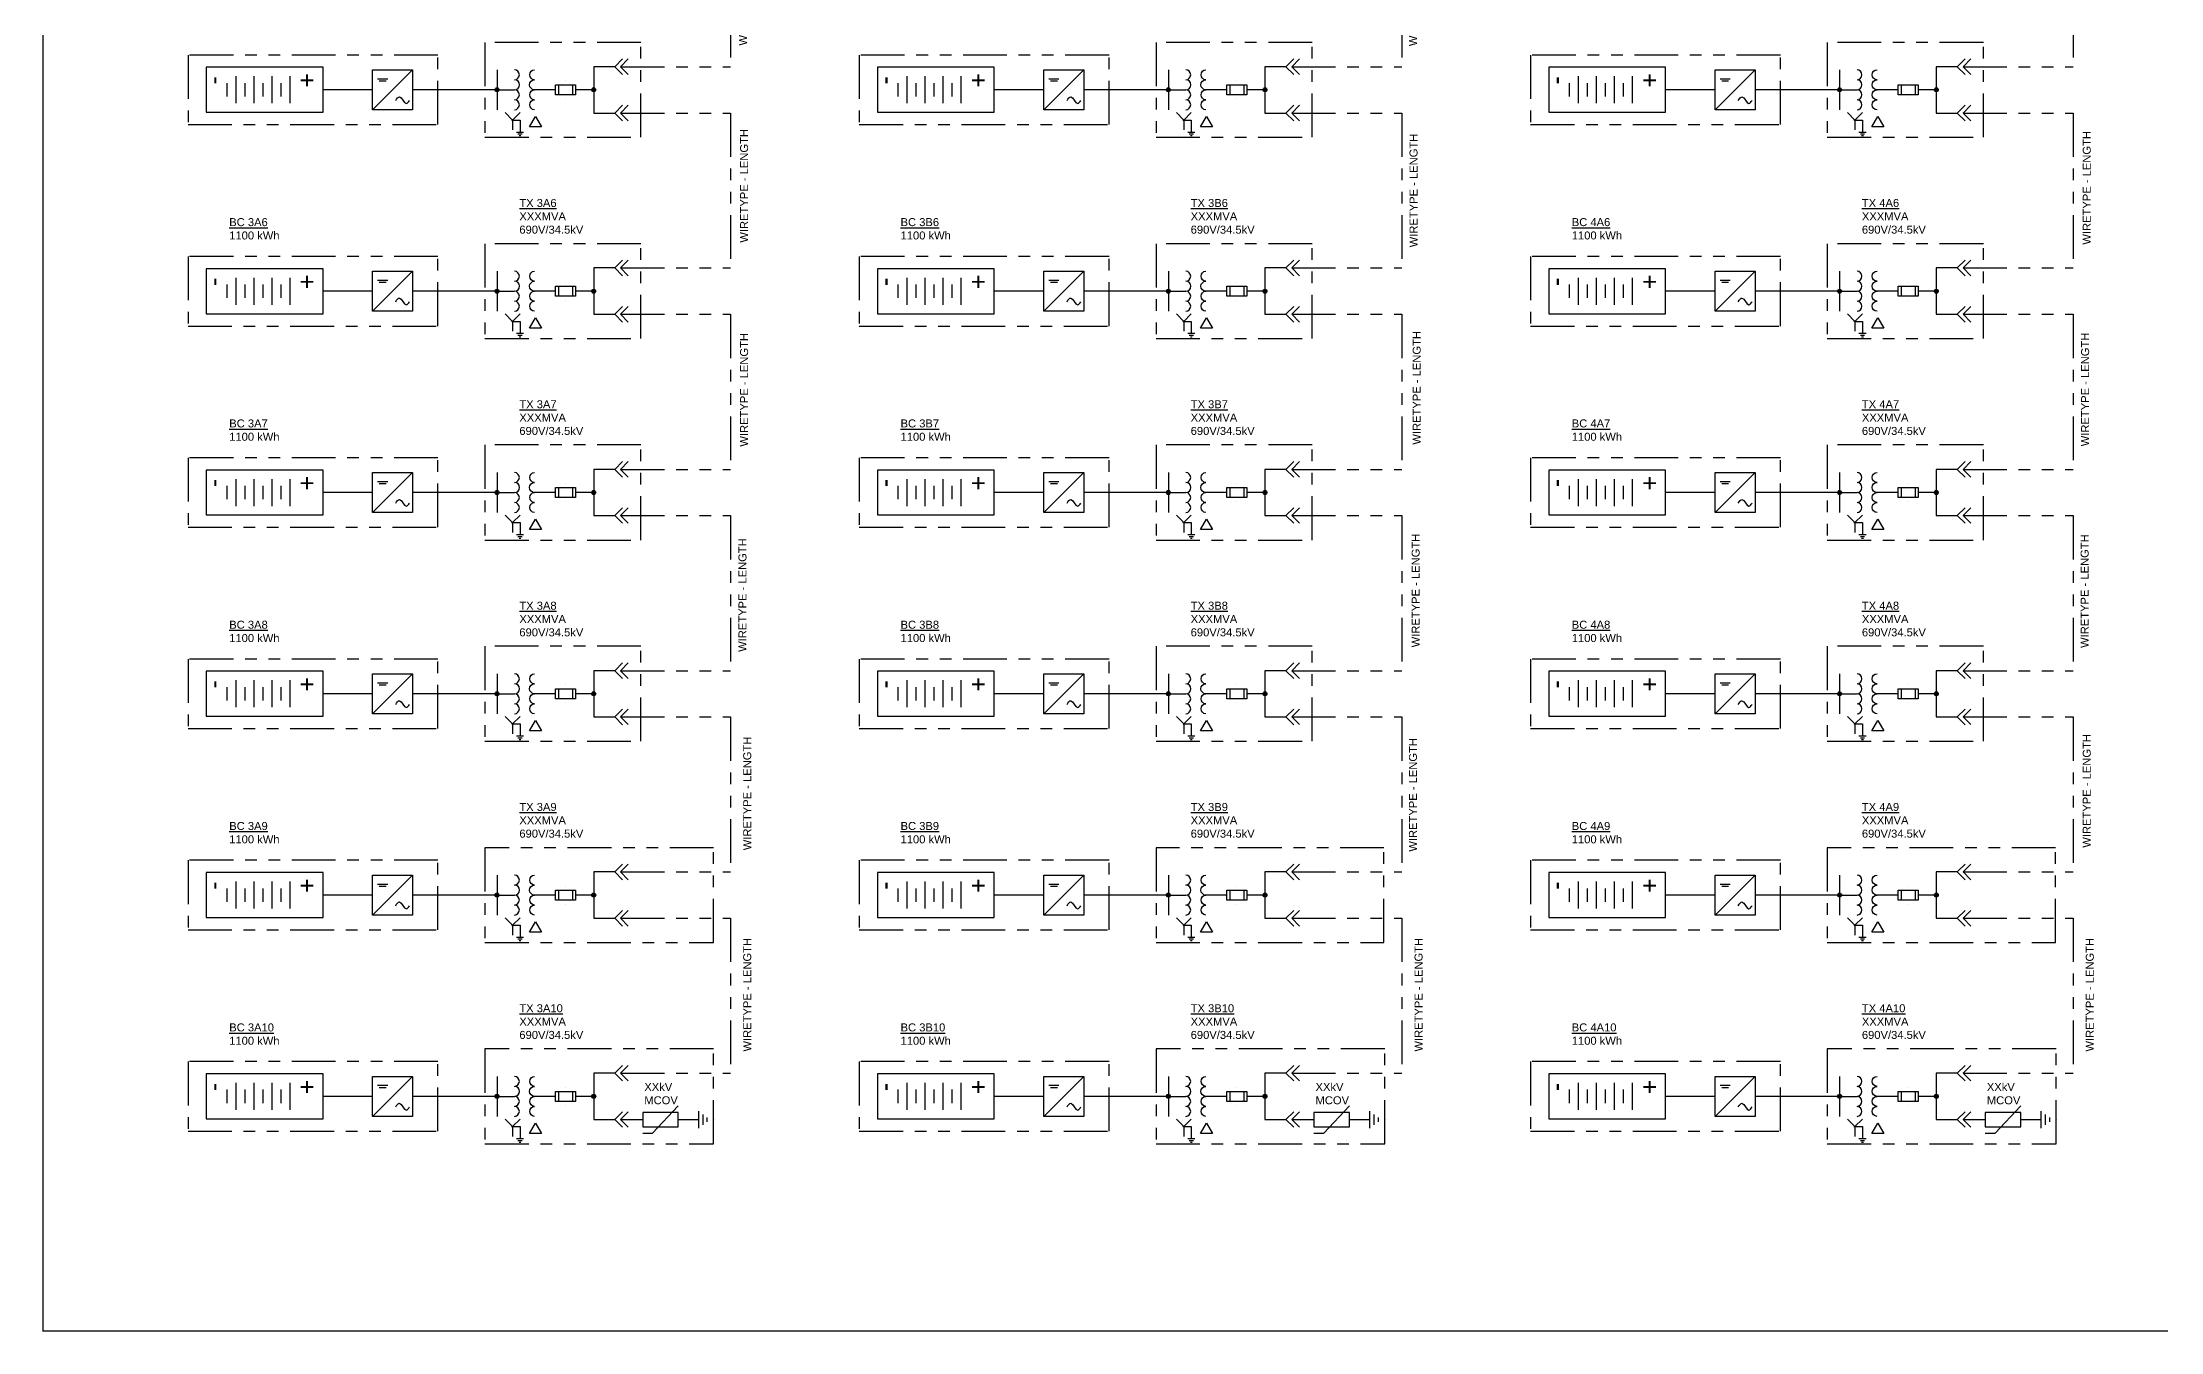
# Paper-space layout 'BESS SLD pg 2' of a CAD drawing. Extents: x -11.2 to 21.8, y -6 to 14.5.
# Drawn here: x -11.21 to 6.93, y -6 to 5.04 of the extents above; entities that cross this region are included whole.
import ezdxf
from ezdxf.enums import TextEntityAlignment as Align

# ---------------------------------------------------------------- set-up
doc = ezdxf.new("R2010")
doc.units = 0
doc.header["$MEASUREMENT"] = 0
doc.linetypes.add('PHANTOM4', pattern=[0.6875, 0.3125, 0.0625, -0.0625, 0.0625, -0.0625, 0.0625, -0.0625])
for name, color, linetype in [('E-HVMV-EQUP', 91, 'Continuous'), ('E-LV-EQUP', 211, 'Continuous'), ('E-OL-CDCTR', 31, 'Continuous'), ('E-OL-EQUP', 91, 'Continuous'), ('E-SYMB', 1, 'Continuous'), ('G-ANNO-TEXT', 1, 'Continuous'), ('G-ANNO-TTBL', 1, 'Continuous')]:
    doc.layers.add(name, color=color, linetype=linetype)
doc.styles.add('NEI-A', font='arial.ttf')
doc.styles.get("Standard").update_dxf_attribs({"font": 'arial.ttf'})

# ---------------------------------------------------------------- blocks, each defined once
blk = doc.blocks.new('*U33')
at = {"layer": 'E-LV-EQUP', "color": 0}
for points in [[(-0.075, 0), (0.075, 0)], [(-0.075, -0.1), (0.075, -0.1)], [(-0.0375, -0.05), (0.0375, -0.05)], [(-0.075, -0.2), (0.075, -0.2)], [(-0.0375, -0.15), (0.0375, -0.15)], [(-0.075, -0.3), (0.075, -0.3)], [(-0.0375, -0.25), (0.0375, -0.25)], [(-0.0375, -0.35), (0.0375, -0.35)]]:
    blk.add_lwpolyline(points, dxfattribs=at)
blk = doc.blocks.new('*U82')
blk.add_lwpolyline([(-0.281, 0.413), (0.281, 0.413), (0.281, -1.049), (-0.281, -1.049)], close=True)
at = {"xscale": 2.25, "yscale": 2.25, "zscale": 2.25}
blk.add_blockref('*U33', (0, 0), dxfattribs=at)
at = {"style": 'NEI-A'}
for s, p in [('+', (0.118, 0.216)), ('-', (0.118, -0.909))]:
    blk.add_text(s, height=0.225, dxfattribs=at).set_placement(p, align=Align.MIDDLE_CENTER)
at = {"layer": 'G-ANNO-TEXT', "lineweight": 30, "flags": 104}
blk.add_attdef('1-LINE_BESS_INFORMATION', text='', height=0.225, dxfattribs=at).set_placement((0.394, -0.337), align=Align.MIDDLE_LEFT)
blk = doc.blocks.new('CONNECTION')
h = blk.add_hatch(color=0)
edge = h.paths.add_edge_path()
edge.add_arc((0, 0), 0.025, 0, 360)
at = {"color": 0}
blk.add_circle((0, 0), 0.025, dxfattribs=at)
blk = doc.blocks.new('1-LINE - FUSE')
at = {"layer": 'Defpoints', "color": 2}
for p, q in [((-0.113, 0.125), (-0.113, 0.125)), ((0.113, 0.125), (0.113, 0.125))]:
    blk.add_line(p, q, dxfattribs=at)
at = {"layer": 'E-HVMV-EQUP', "color": 0}
for p, q in [((-0.062, 0.212), (0.063, 0.212)), ((-0.062, 0.038), (0.063, 0.038))]:
    blk.add_line(p, q, dxfattribs=at)
blk.add_lwpolyline([(0.063, 0), (-0.062, 0), (-0.062, 0.25), (0.063, 0.25)], close=True, dxfattribs=at)
blk = doc.blocks.new('*U57')
at = {"layer": 'E-HVMV-EQUP', "color": 0}
for points in [[(0.25, 0, -0.96927), (0.125, 0, -0.96927), (0, 0, -0.987011), (-0.125, 0, -0.96927), (-0.25, 0)], [(0.25, -0.25, 0.96927), (0.125, -0.25, 0.96927), (0, -0.25, 0.987011), (-0.125, -0.25, 0.96927), (-0.25, -0.25)]]:
    blk.add_lwpolyline(points, format="xyb", dxfattribs=at)
blk = doc.blocks.new('*U51')
at = {"layer": 'G-ANNO-TEXT'}
blk.add_lwpolyline([(0.075, 0.13), (0.15, 0), (0, 0)], close=True, dxfattribs=at)
blk = doc.blocks.new('SCHEMATIC - CONNECTION DOT')
h = blk.add_hatch(color=0)
edge = h.paths.add_edge_path()
edge.add_arc((0, 0), 0.025, 0, 360)
at = {"color": 0}
blk.add_circle((0, 0), 0.025, dxfattribs=at)
blk = doc.blocks.new('*U47')
at = {"color": 0}
for points in [[(0, 0), (0, -0.204)], [(-0.06, -0.204), (0.06, -0.204)], [(-0.036, -0.234), (0.036, -0.234)], [(-0.015, -0.263), (0.015, -0.263)]]:
    blk.add_lwpolyline(points, dxfattribs=at)
blk = doc.blocks.new('*U56')
at = {"layer": 'G-ANNO-TEXT'}
for q in [(0.093, 0.093), (0.094, 0)]:
    blk.add_line((0, 0), q, dxfattribs=at)
blk.add_lwpolyline([(-0.093, 0.093), (0, 0), (0, -0.124)], dxfattribs=at)
blk.add_circle((0, 0), 0.00678, dxfattribs=at)
at = {"layer": 'G-ANNO-TEXT', "xscale": 0.7346515356066922, "yscale": 0.7346515356066922, "zscale": 0.7346515356066922}
blk.add_blockref('*U47', (0.094, 0), dxfattribs=at)
blk = doc.blocks.new('*U81')
at = {"color": 0}
for p, q in [((-0.25, -0.5), (0.25, 0)), ((-0.188, -0.111), (-0.062, -0.111)), ((-0.168, -0.139), (-0.082, -0.139))]:
    blk.add_line(p, q, dxfattribs=at)
blk.add_lwpolyline([(0.25, -0.5), (-0.25, -0.5), (-0.25, 0), (0.25, 0)], close=True, dxfattribs=at)
blk.add_spline([(0.039, -0.382), (0.085, -0.336), (0.172, -0.422), (0.211, -0.382)], degree=3, dxfattribs=at)
blk = doc.blocks.new('*U30')
at = {"color": 0}
for points in [[(0, 0), (0, -0.144)], [(-0.06, -0.144), (0.06, -0.144)], [(-0.036, -0.174), (0.036, -0.174)], [(-0.015, -0.203), (0.015, -0.203)]]:
    blk.add_lwpolyline(points, dxfattribs=at)
blk = doc.blocks.new('*U53')
at = {"color": 0}
for p in [(0, 0), (0.25, 0)]:
    blk.add_point(p, dxfattribs=at)
at = {"layer": 'Defpoints', "color": 2}
for p, q in [((0.226, 0.146), (0.226, 0.146)), ((0.226, -0.146), (0.226, -0.146)), ((0.503, 0), (0.503, 0))]:
    blk.add_line(p, q, dxfattribs=at)
at = {"layer": 'E-HVMV-EQUP', "color": 0}
blk.add_lwpolyline([(0, -0.096), (0.069, -0.096), (0.25, 0.096)], dxfattribs=at)
blk.add_lwpolyline([(0, 0.05), (0, -0.05), (0.25, -0.05), (0.25, 0.05)], close=True, dxfattribs=at)
at = {"rotation": 90.00000000000077}
blk.add_blockref('*U30', (0.25, 0), dxfattribs=at)

psp = doc.layouts.new('BESS SLD pg 2')

# ---------------------------------------------------------------- linework, layer by layer
at = {"layer": 'E-OL-CDCTR'}
for p, q in [((-7.312, 4.802), (-7.312, 4.459)), ((-1.564, 4.802), (-1.564, 4.459)), ((4.183, 4.802), (4.183, 4.459)), ((-7.312, 4.631), (-8.034, 4.631)), ((-7.312, 4.631), (-7.162, 4.631)), ((-6.484, 4.631), (-6.639, 4.631)), ((-1.564, 4.631), (-2.287, 4.631)), ((-1.564, 4.631), (-1.415, 4.631)), ((-0.737, 4.631), (-0.892, 4.631)), ((4.183, 4.631), (3.46, 4.631)), ((4.183, 4.631), (4.333, 4.631)), ((5.011, 4.631), (4.856, 4.631)), ((-7.312, 2.906), (-8.034, 2.906)), ((-7.312, 3.078), (-7.312, 2.735)), ((-7.312, 2.906), (-7.162, 2.906)), ((-6.484, 2.906), (-6.639, 2.906)), ((-1.564, 2.906), (-2.287, 2.906)), ((-1.564, 3.078), (-1.564, 2.735)), ((-1.564, 2.906), (-1.415, 2.906)), ((-0.737, 2.906), (-0.892, 2.906)), ((4.183, 2.906), (3.46, 2.906)), ((4.183, 3.078), (4.183, 2.735)), ((4.183, 2.906), (4.333, 2.906)), ((5.011, 2.906), (4.856, 2.906)), ((-7.312, 1.353), (-7.312, 1.011)), ((-1.564, 1.353), (-1.564, 1.011)), ((4.183, 1.353), (4.183, 1.011)), ((-7.312, 1.182), (-8.034, 1.182)), ((-7.312, 1.182), (-7.162, 1.182)), ((-6.484, 1.182), (-6.639, 1.182)), ((-1.564, 1.182), (-2.287, 1.182)), ((-1.564, 1.182), (-1.415, 1.182)), ((-0.737, 1.182), (-0.892, 1.182)), ((4.183, 1.182), (3.46, 1.182)), ((4.183, 1.182), (4.333, 1.182)), ((5.011, 1.182), (4.856, 1.182)), ((-7.312, -0.542), (-8.034, -0.542)), ((-7.312, -0.371), (-7.312, -0.713)), ((-7.312, -0.542), (-7.162, -0.542)), ((-6.484, -0.542), (-6.639, -0.542)), ((-1.564, -0.542), (-2.287, -0.542)), ((-1.564, -0.371), (-1.564, -0.713)), ((-1.564, -0.542), (-1.415, -0.542)), ((-0.737, -0.542), (-0.892, -0.542)), ((4.183, -0.542), (3.46, -0.542)), ((4.183, -0.371), (4.183, -0.713)), ((4.183, -0.542), (4.333, -0.542)), ((5.011, -0.542), (4.856, -0.542)), ((-7.312, -2.095), (-7.312, -2.437)), ((-1.564, -2.095), (-1.564, -2.437)), ((4.183, -2.095), (4.183, -2.437)), ((-7.312, -2.266), (-8.034, -2.266)), ((-7.312, -2.266), (-7.162, -2.266)), ((-6.484, -2.266), (-6.639, -2.266)), ((-1.564, -2.266), (-2.287, -2.266)), ((-1.564, -2.266), (-1.415, -2.266)), ((-0.737, -2.266), (-0.892, -2.266)), ((4.183, -2.266), (3.46, -2.266)), ((4.183, -2.266), (4.333, -2.266)), ((5.011, -2.266), (4.856, -2.266)), ((-7.312, -3.819), (-7.312, -4.162)), ((-1.564, -3.819), (-1.564, -4.162)), ((4.183, -3.819), (4.183, -4.162)), ((-7.312, -3.99), (-8.034, -3.99)), ((-7.312, -3.99), (-7.162, -3.99)), ((-6.484, -3.99), (-6.639, -3.99)), ((-1.564, -3.99), (-2.287, -3.99)), ((-1.564, -3.99), (-1.415, -3.99)), ((-0.737, -3.99), (-0.892, -3.99)), ((4.183, -3.99), (3.46, -3.99)), ((4.183, -3.99), (4.333, -3.99)), ((5.011, -3.99), (4.856, -3.99))]:
    psp.add_line(p, q, dxfattribs=at)
for points in [[(-6.304, 4.829), (-6.484, 4.829), (-6.484, 4.432), (-6.304, 4.432)], [(-6.238, 4.895), (-6.304, 4.829), (-6.238, 4.763)], [(-6.188, 4.895), (-6.254, 4.829), (-6.188, 4.763)], [(-0.557, 4.829), (-0.737, 4.829), (-0.737, 4.432), (-0.557, 4.432)], [(-0.491, 4.895), (-0.557, 4.829), (-0.491, 4.763)], [(-0.441, 4.895), (-0.507, 4.829), (-0.441, 4.763)], [(5.19, 4.829), (5.011, 4.829), (5.011, 4.432), (5.19, 4.432)], [(5.257, 4.895), (5.19, 4.829), (5.257, 4.763)], [(5.307, 4.895), (5.241, 4.829), (5.307, 4.763)], [(-6.811, 4.631), (-6.991, 4.631)], [(-1.063, 4.631), (-1.243, 4.631)], [(4.684, 4.631), (4.504, 4.631)], [(-6.238, 4.499), (-6.304, 4.432), (-6.238, 4.366)], [(-6.188, 4.499), (-6.254, 4.432), (-6.188, 4.366)], [(-0.491, 4.499), (-0.557, 4.432), (-0.491, 4.366)], [(-0.441, 4.499), (-0.507, 4.432), (-0.441, 4.366)], [(5.257, 4.499), (5.19, 4.432), (5.257, 4.366)], [(5.307, 4.499), (5.241, 4.432), (5.307, 4.366)], [(-6.304, 3.105), (-6.484, 3.105), (-6.484, 2.708), (-6.304, 2.708)], [(-6.238, 3.171), (-6.304, 3.105), (-6.238, 3.038)], [(-6.188, 3.171), (-6.254, 3.105), (-6.188, 3.039)], [(-0.557, 3.105), (-0.737, 3.105), (-0.737, 2.708), (-0.557, 2.708)], [(-0.491, 3.171), (-0.557, 3.105), (-0.491, 3.038)], [(-0.441, 3.171), (-0.507, 3.105), (-0.441, 3.039)], [(5.19, 3.105), (5.011, 3.105), (5.011, 2.708), (5.19, 2.708)], [(5.257, 3.171), (5.19, 3.105), (5.257, 3.038)], [(5.307, 3.171), (5.241, 3.105), (5.307, 3.039)], [(-6.811, 2.906), (-6.991, 2.906)], [(-1.063, 2.906), (-1.243, 2.906)], [(4.684, 2.906), (4.504, 2.906)], [(-6.238, 2.774), (-6.304, 2.708), (-6.238, 2.642)], [(-6.188, 2.774), (-6.254, 2.708), (-6.188, 2.642)], [(-0.491, 2.774), (-0.557, 2.708), (-0.491, 2.642)], [(-0.441, 2.774), (-0.507, 2.708), (-0.441, 2.642)], [(5.257, 2.774), (5.19, 2.708), (5.257, 2.642)], [(5.307, 2.774), (5.241, 2.708), (5.307, 2.642)], [(-6.304, 1.38), (-6.484, 1.38), (-6.484, 0.984), (-6.304, 0.984)], [(-6.238, 1.447), (-6.304, 1.38), (-6.238, 1.314)], [(-6.188, 1.447), (-6.254, 1.38), (-6.188, 1.314)], [(-0.557, 1.38), (-0.737, 1.38), (-0.737, 0.984), (-0.557, 0.984)], [(-0.491, 1.447), (-0.557, 1.38), (-0.491, 1.314)], [(-0.441, 1.447), (-0.507, 1.38), (-0.441, 1.314)], [(5.19, 1.38), (5.011, 1.38), (5.011, 0.984), (5.19, 0.984)], [(5.257, 1.447), (5.19, 1.38), (5.257, 1.314)], [(5.307, 1.447), (5.241, 1.38), (5.307, 1.314)], [(-6.811, 1.182), (-6.991, 1.182)], [(-1.063, 1.182), (-1.243, 1.182)], [(4.684, 1.182), (4.504, 1.182)], [(-6.238, 1.05), (-6.304, 0.984), (-6.238, 0.918)], [(-6.188, 1.05), (-6.254, 0.984), (-6.188, 0.918)], [(-0.491, 1.05), (-0.557, 0.984), (-0.491, 0.918)], [(-0.441, 1.05), (-0.507, 0.984), (-0.441, 0.918)], [(5.257, 1.05), (5.19, 0.984), (5.257, 0.918)], [(5.307, 1.05), (5.241, 0.984), (5.307, 0.918)], [(-6.304, -0.344), (-6.484, -0.344), (-6.484, -0.74), (-6.304, -0.74)], [(-6.238, -0.277), (-6.304, -0.344), (-6.238, -0.41)], [(-6.188, -0.277), (-6.254, -0.344), (-6.188, -0.41)], [(-0.557, -0.344), (-0.737, -0.344), (-0.737, -0.74), (-0.557, -0.74)], [(-0.491, -0.277), (-0.557, -0.344), (-0.491, -0.41)], [(-0.441, -0.277), (-0.507, -0.344), (-0.441, -0.41)], [(5.19, -0.344), (5.011, -0.344), (5.011, -0.74), (5.19, -0.74)], [(5.257, -0.277), (5.19, -0.344), (5.257, -0.41)], [(5.307, -0.277), (5.241, -0.344), (5.307, -0.41)], [(-6.811, -0.542), (-6.991, -0.542)], [(-1.063, -0.542), (-1.243, -0.542)], [(4.684, -0.542), (4.504, -0.542)], [(-6.238, -0.674), (-6.304, -0.74), (-6.238, -0.807)], [(-6.188, -0.674), (-6.254, -0.74), (-6.188, -0.806)], [(-0.491, -0.674), (-0.557, -0.74), (-0.491, -0.807)], [(-0.441, -0.674), (-0.507, -0.74), (-0.441, -0.806)], [(5.257, -0.674), (5.19, -0.74), (5.257, -0.807)], [(5.307, -0.674), (5.241, -0.74), (5.307, -0.806)], [(-6.304, -2.068), (-6.484, -2.068), (-6.484, -2.464), (-6.304, -2.464)], [(-6.238, -2.002), (-6.304, -2.068), (-6.238, -2.134)], [(-6.188, -2.002), (-6.254, -2.068), (-6.188, -2.134)], [(-0.557, -2.068), (-0.737, -2.068), (-0.737, -2.464), (-0.557, -2.464)], [(-0.491, -2.002), (-0.557, -2.068), (-0.491, -2.134)], [(-0.441, -2.002), (-0.507, -2.068), (-0.441, -2.134)], [(5.19, -2.068), (5.011, -2.068), (5.011, -2.464), (5.19, -2.464)], [(5.257, -2.002), (5.19, -2.068), (5.257, -2.134)], [(5.307, -2.002), (5.241, -2.068), (5.307, -2.134)], [(-6.811, -2.266), (-6.991, -2.266)], [(-1.063, -2.266), (-1.243, -2.266)], [(4.684, -2.266), (4.504, -2.266)], [(-6.238, -2.398), (-6.304, -2.464), (-6.238, -2.531)], [(-6.188, -2.398), (-6.254, -2.464), (-6.188, -2.531)], [(-0.491, -2.398), (-0.557, -2.464), (-0.491, -2.531)], [(-0.441, -2.398), (-0.507, -2.464), (-0.441, -2.531)], [(5.257, -2.398), (5.19, -2.464), (5.257, -2.531)], [(5.307, -2.398), (5.241, -2.464), (5.307, -2.531)], [(-6.304, -3.792), (-6.484, -3.792), (-6.484, -4.189), (-6.304, -4.189)], [(-6.238, -3.726), (-6.304, -3.792), (-6.238, -3.858)], [(-6.188, -3.726), (-6.254, -3.792), (-6.188, -3.858)], [(-0.557, -3.792), (-0.737, -3.792), (-0.737, -4.189), (-0.557, -4.189)], [(-0.491, -3.726), (-0.557, -3.792), (-0.491, -3.858)], [(-0.441, -3.726), (-0.507, -3.792), (-0.441, -3.858)], [(5.19, -3.792), (5.011, -3.792), (5.011, -4.189), (5.19, -4.189)], [(5.257, -3.726), (5.19, -3.792), (5.257, -3.858)], [(5.307, -3.726), (5.241, -3.792), (5.307, -3.858)], [(-6.811, -3.99), (-6.991, -3.99)], [(-6.238, -4.122), (-6.304, -4.189), (-6.238, -4.255)], [(-6.188, -4.122), (-6.254, -4.189), (-6.188, -4.255)], [(-1.063, -3.99), (-1.243, -3.99)], [(-0.491, -4.122), (-0.557, -4.189), (-0.491, -4.255)], [(-0.441, -4.122), (-0.507, -4.189), (-0.441, -4.255)], [(4.684, -3.99), (4.504, -3.99)], [(5.257, -4.122), (5.19, -4.189), (5.257, -4.255)], [(5.307, -4.122), (5.241, -4.189), (5.307, -4.255)]]:
    psp.add_lwpolyline(points, dxfattribs=at)
at = {"layer": 'E-OL-EQUP', "linetype": 'PHANTOM4'}
for p, q in [((-5.313, 6.157), (-5.313, 4.829)), ((0.434, 6.157), (0.434, 4.829)), ((6.182, 6.157), (6.182, 4.829)), ((-6.254, 4.829), (-5.313, 4.829)), ((-0.507, 4.829), (0.434, 4.829)), ((5.241, 4.829), (6.182, 4.829)), ((-6.254, 4.432), (-5.313, 4.432)), ((-5.313, 4.432), (-5.313, 3.105)), ((-0.507, 4.432), (0.434, 4.432)), ((0.434, 4.432), (0.434, 3.105)), ((5.241, 4.432), (6.182, 4.432)), ((6.182, 4.432), (6.182, 3.105)), ((-6.254, 3.105), (-5.313, 3.105)), ((-0.507, 3.105), (0.434, 3.105)), ((5.241, 3.105), (6.182, 3.105)), ((-6.254, 2.708), (-5.313, 2.708)), ((-5.313, 2.708), (-5.313, 1.38)), ((-0.507, 2.708), (0.434, 2.708)), ((0.434, 2.708), (0.434, 1.38)), ((5.241, 2.708), (6.182, 2.708)), ((6.182, 2.708), (6.182, 1.38)), ((-6.254, 1.38), (-5.313, 1.38)), ((-0.507, 1.38), (0.434, 1.38)), ((5.241, 1.38), (6.182, 1.38)), ((-6.254, 0.984), (-5.313, 0.984)), ((-5.313, 0.984), (-5.313, -0.344)), ((-0.507, 0.984), (0.434, 0.984)), ((0.434, 0.984), (0.434, -0.344)), ((5.241, 0.984), (6.182, 0.984)), ((6.182, 0.984), (6.182, -0.344)), ((-6.254, -0.344), (-5.313, -0.344)), ((-0.507, -0.344), (0.434, -0.344)), ((5.241, -0.344), (6.182, -0.344)), ((-6.254, -0.74), (-5.313, -0.74)), ((-5.313, -0.74), (-5.313, -2.068)), ((-0.507, -0.74), (0.434, -0.74)), ((0.434, -0.74), (0.434, -2.068)), ((5.241, -0.74), (6.182, -0.74)), ((6.182, -0.74), (6.182, -2.068)), ((-6.254, -2.068), (-5.313, -2.068)), ((-0.507, -2.068), (0.434, -2.068)), ((5.241, -2.068), (6.182, -2.068)), ((-6.254, -2.464), (-5.313, -2.464)), ((-5.313, -2.464), (-5.313, -3.792)), ((-0.507, -2.464), (0.434, -2.464)), ((0.434, -2.464), (0.434, -3.792)), ((5.241, -2.464), (6.182, -2.464)), ((6.182, -2.464), (6.182, -3.792)), ((-6.254, -3.792), (-5.313, -3.792)), ((-0.507, -3.792), (0.434, -3.792)), ((5.241, -3.792), (6.182, -3.792)), ((-6.254, -4.189), (-6.065, -4.189)), ((-0.507, -4.189), (-0.318, -4.189)), ((5.241, -4.189), (5.43, -4.189))]:
    psp.add_line(p, q, dxfattribs=at)
at = {"layer": 'E-OL-EQUP'}
for p, q in [((-8.377, 4.631), (-8.801, 4.631)), ((-2.63, 4.631), (-3.054, 4.631)), ((3.118, 4.631), (2.694, 4.631)), ((-8.377, 2.906), (-8.801, 2.906)), ((-2.63, 2.906), (-3.054, 2.906)), ((3.118, 2.906), (2.694, 2.906)), ((-8.377, 1.182), (-8.801, 1.182)), ((-2.63, 1.182), (-3.054, 1.182)), ((3.118, 1.182), (2.694, 1.182)), ((-8.377, -0.542), (-8.801, -0.542)), ((-2.63, -0.542), (-3.054, -0.542)), ((3.118, -0.542), (2.694, -0.542)), ((-8.377, -2.266), (-8.801, -2.266)), ((-2.63, -2.266), (-3.054, -2.266)), ((3.118, -2.266), (2.694, -2.266)), ((-8.377, -3.99), (-8.801, -3.99)), ((-2.63, -3.99), (-3.054, -3.99)), ((3.118, -3.99), (2.694, -3.99))]:
    psp.add_line(p, q, dxfattribs=at)
at = {"layer": 'E-OL-EQUP', "linetype": 'PHANTOM4'}
for points in [[(-9.957, 4.929), (-9.957, 4.333), (-7.819, 4.333), (-7.819, 4.929)], [(-7.416, 5.037), (-7.416, 4.224), (-6.081, 4.224), (-6.081, 5.037)], [(-4.21, 4.929), (-4.21, 4.333), (-2.072, 4.333), (-2.072, 4.929)], [(-1.669, 5.037), (-1.669, 4.224), (-0.333, 4.224), (-0.333, 5.037)], [(1.537, 4.929), (1.537, 4.333), (3.676, 4.333), (3.676, 4.929)], [(4.078, 5.037), (4.078, 4.224), (5.414, 4.224), (5.414, 5.037)], [(-7.416, 3.313), (-7.416, 2.5), (-6.081, 2.5), (-6.081, 3.313)], [(-1.669, 3.313), (-1.669, 2.5), (-0.333, 2.5), (-0.333, 3.313)], [(4.078, 3.313), (4.078, 2.5), (5.414, 2.5), (5.414, 3.313)], [(-9.957, 3.204), (-9.957, 2.608), (-7.819, 2.608), (-7.819, 3.204)], [(-4.21, 3.204), (-4.21, 2.608), (-2.072, 2.608), (-2.072, 3.204)], [(1.537, 3.204), (1.537, 2.608), (3.676, 2.608), (3.676, 3.204)], [(-9.957, 1.48), (-9.957, 0.884), (-7.819, 0.884), (-7.819, 1.48)], [(-7.416, 1.589), (-7.416, 0.775), (-6.081, 0.775), (-6.081, 1.589)], [(-4.21, 1.48), (-4.21, 0.884), (-2.072, 0.884), (-2.072, 1.48)], [(-1.669, 1.589), (-1.669, 0.775), (-0.333, 0.775), (-0.333, 1.589)], [(1.537, 1.48), (1.537, 0.884), (3.676, 0.884), (3.676, 1.48)], [(4.078, 1.589), (4.078, 0.775), (5.414, 0.775), (5.414, 1.589)], [(-7.416, -0.135), (-7.416, -0.949), (-6.081, -0.949), (-6.081, -0.135)], [(-1.669, -0.135), (-1.669, -0.949), (-0.333, -0.949), (-0.333, -0.135)], [(4.078, -0.135), (4.078, -0.949), (5.414, -0.949), (5.414, -0.135)], [(-9.957, -0.244), (-9.957, -0.84), (-7.819, -0.84), (-7.819, -0.244)], [(-4.21, -0.244), (-4.21, -0.84), (-2.072, -0.84), (-2.072, -0.244)], [(1.537, -0.244), (1.537, -0.84), (3.676, -0.84), (3.676, -0.244)], [(-9.957, -1.968), (-9.957, -2.564), (-7.819, -2.564), (-7.819, -1.968)], [(-7.416, -1.86), (-7.416, -2.673), (-5.458, -2.673), (-5.458, -1.86)], [(-4.21, -1.968), (-4.21, -2.564), (-2.072, -2.564), (-2.072, -1.968)], [(-1.669, -1.86), (-1.669, -2.673), (0.282, -2.673), (0.282, -1.86)], [(1.537, -1.968), (1.537, -2.564), (3.676, -2.564), (3.676, -1.968)], [(4.078, -1.86), (4.078, -2.673), (6.032, -2.673), (6.032, -1.86)], [(-7.416, -3.584), (-7.416, -4.397), (-5.458, -4.397), (-5.458, -3.584)], [(-1.669, -3.584), (-1.669, -4.397), (0.289, -4.397), (0.289, -3.584)], [(4.078, -3.584), (4.078, -4.397), (6.037, -4.397), (6.037, -3.584)], [(-9.957, -3.692), (-9.957, -4.288), (-7.819, -4.288), (-7.819, -3.692)], [(-4.21, -3.692), (-4.21, -4.288), (-2.072, -4.288), (-2.072, -3.692)], [(1.537, -3.692), (1.537, -4.288), (3.676, -4.288), (3.676, -3.692)]]:
    psp.add_lwpolyline(points, close=True, dxfattribs=at)
at = {"layer": 'G-ANNO-TTBL', "color": 7, "const_width": 0.01}
psp.add_lwpolyline([(-11.2, 14.5), (21.8, 14.5), (21.8, -6), (-11.2, -6)], close=True, dxfattribs=at)

# ---------------------------------------------------------------- block references
at = {"layer": 'E-OL-CDCTR', "xscale": 0.6849878510087652, "yscale": 0.6849878510087652, "zscale": 0.6849878510087652}
for p in [(-7.312, 4.631), (-1.564, 4.631), (4.183, 4.631), (-7.312, 2.906), (-1.564, 2.906), (4.183, 2.906), (-7.312, 1.182), (-1.564, 1.182), (4.183, 1.182), (-7.312, -0.542), (-1.564, -0.542), (4.183, -0.542), (-7.312, -2.266), (-1.564, -2.266), (4.183, -2.266), (-7.312, -3.99), (-1.564, -3.99), (4.183, -3.99)]:
    psp.add_blockref('SCHEMATIC - CONNECTION DOT', p, dxfattribs=at)
at = {"layer": 'E-OL-CDCTR', "xscale": 0.6849878510087652, "yscale": 0.6849878510087652, "zscale": 0.6849878510087652, "rotation": 270}
for p in [(-6.484, 4.631), (-0.737, 4.631), (5.011, 4.631), (-6.484, 2.906), (-0.737, 2.906), (5.011, 2.906), (-6.484, 1.182), (-0.737, 1.182), (5.011, 1.182), (-6.484, -0.542), (-0.737, -0.542), (5.011, -0.542), (-6.484, -2.266), (-0.737, -2.266), (5.011, -2.266), (-6.484, -3.99), (-0.737, -3.99), (5.011, -3.99)]:
    psp.add_blockref('CONNECTION', p, dxfattribs=at)
at = {"layer": 'E-OL-EQUP', "yscale": 0.6849878510087652, "zscale": 0.6849878510087652, "rotation": 270}
for name, p, xscale in [('*U82', (-9.084, 4.631), -0.6849878510087652), ('*U57', (-6.991, 4.631), 0.6849878510087652), ('*U82', (-3.337, 4.631), -0.6849878510087652), ('*U57', (-1.243, 4.631), 0.6849878510087652), ('*U82', (2.411, 4.631), -0.6849878510087652), ('*U57', (4.504, 4.631), 0.6849878510087652), ('1-LINE - FUSE', (-6.811, 4.631), 0.6849878510087652), ('1-LINE - FUSE', (-1.063, 4.631), 0.6849878510087652), ('1-LINE - FUSE', (4.684, 4.631), 0.6849878510087652), ('*U82', (-9.084, 2.906), -0.6849878510087652), ('*U82', (-3.337, 2.906), -0.6849878510087652), ('*U82', (2.411, 2.906), -0.6849878510087652), ('*U57', (-6.991, 2.906), 0.6849878510087652), ('1-LINE - FUSE', (-6.811, 2.906), 0.6849878510087652), ('*U57', (-1.243, 2.906), 0.6849878510087652), ('1-LINE - FUSE', (-1.063, 2.906), 0.6849878510087652), ('*U57', (4.504, 2.906), 0.6849878510087652), ('1-LINE - FUSE', (4.684, 2.906), 0.6849878510087652), ('*U82', (-9.084, 1.182), -0.6849878510087652), ('*U57', (-6.991, 1.182), 0.6849878510087652), ('*U82', (-3.337, 1.182), -0.6849878510087652), ('*U57', (-1.243, 1.182), 0.6849878510087652), ('*U82', (2.411, 1.182), -0.6849878510087652), ('*U57', (4.504, 1.182), 0.6849878510087652), ('1-LINE - FUSE', (-6.811, 1.182), 0.6849878510087652), ('1-LINE - FUSE', (-1.063, 1.182), 0.6849878510087652), ('1-LINE - FUSE', (4.684, 1.182), 0.6849878510087652), ('*U82', (-9.084, -0.542), -0.6849878510087652), ('*U82', (-3.337, -0.542), -0.6849878510087652), ('*U82', (2.411, -0.542), -0.6849878510087652), ('*U57', (-6.991, -0.542), 0.6849878510087652), ('1-LINE - FUSE', (-6.811, -0.542), 0.6849878510087652), ('*U57', (-1.243, -0.542), 0.6849878510087652), ('1-LINE - FUSE', (-1.063, -0.542), 0.6849878510087652), ('*U57', (4.504, -0.542), 0.6849878510087652), ('1-LINE - FUSE', (4.684, -0.542), 0.6849878510087652), ('*U82', (-9.084, -2.266), -0.6849878510087652), ('*U57', (-6.991, -2.266), 0.6849878510087652), ('*U82', (-3.337, -2.266), -0.6849878510087652), ('*U57', (-1.243, -2.266), 0.6849878510087652), ('*U82', (2.411, -2.266), -0.6849878510087652), ('*U57', (4.504, -2.266), 0.6849878510087652), ('1-LINE - FUSE', (-6.811, -2.266), 0.6849878510087652), ('1-LINE - FUSE', (-1.063, -2.266), 0.6849878510087652), ('1-LINE - FUSE', (4.684, -2.266), 0.6849878510087652), ('*U82', (-9.084, -3.99), -0.6849878510087652), ('*U82', (-3.337, -3.99), -0.6849878510087652), ('*U82', (2.411, -3.99), -0.6849878510087652), ('*U57', (-6.991, -3.99), 0.6849878510087652), ('1-LINE - FUSE', (-6.811, -3.99), 0.6849878510087652), ('*U57', (-1.243, -3.99), 0.6849878510087652), ('1-LINE - FUSE', (-1.063, -3.99), 0.6849878510087652), ('*U57', (4.504, -3.99), 0.6849878510087652), ('1-LINE - FUSE', (4.684, -3.99), 0.6849878510087652)]:
    psp.add_blockref(name, p, dxfattribs=dict(at, xscale=xscale))
at = {"layer": 'E-OL-EQUP'}
for name, p, xscale, yscale, zscale in [('*U81', (-8.206, 4.802), 0.6849878510087652, 0.6849878510087652, 0.6849878510087652), ('*U81', (-2.458, 4.802), 0.6849878510087652, 0.6849878510087652, 0.6849878510087652), ('*U81', (3.289, 4.802), 0.6849878510087652, 0.6849878510087652, 0.6849878510087652), ('*U81', (-8.206, 3.078), 0.6849878510087652, 0.6849878510087652, 0.6849878510087652), ('*U81', (-2.458, 3.078), 0.6849878510087652, 0.6849878510087652, 0.6849878510087652), ('*U81', (3.289, 3.078), 0.6849878510087652, 0.6849878510087652, 0.6849878510087652), ('*U81', (-8.206, 1.353), 0.6849878510087652, 0.6849878510087652, 0.6849878510087652), ('*U81', (-2.458, 1.353), 0.6849878510087652, 0.6849878510087652, 0.6849878510087652), ('*U81', (3.289, 1.353), 0.6849878510087652, 0.6849878510087652, 0.6849878510087652), ('*U81', (-8.206, -0.371), 0.6849878510087652, 0.6849878510087652, 0.6849878510087652), ('*U81', (-2.458, -0.371), 0.6849878510087652, 0.6849878510087652, 0.6849878510087652), ('*U81', (3.289, -0.371), 0.6849878510087652, 0.6849878510087652, 0.6849878510087652), ('*U81', (-8.206, -2.095), 0.6849878510087652, 0.6849878510087652, 0.6849878510087652), ('*U81', (-2.458, -2.095), 0.6849878510087652, 0.6849878510087652, 0.6849878510087652), ('*U81', (3.289, -2.095), 0.6849878510087652, 0.6849878510087652, 0.6849878510087652), ('*U81', (-8.206, -3.819), 0.6849878510087652, 0.6849878510087652, 0.6849878510087652), ('*U81', (-2.458, -3.819), 0.6849878510087652, 0.6849878510087652, 0.6849878510087652), ('*U81', (3.289, -3.819), 0.6849878510087652, 0.6849878510087652, 0.6849878510087652), ('*U53', (-6.065, -4.189), 1.21854043422162, 1.21854043422162, 1.21854043422162), ('*U53', (-0.318, -4.189), 1.21854043422162, 1.21854043422162, 1.21854043422162), ('*U53', (5.43, -4.189), 1.21854043422162, 1.21854043422162, 1.21854043422162)]:
    psp.add_blockref(name, p, dxfattribs=dict(at, xscale=xscale, yscale=yscale, zscale=zscale))
at = {"layer": 'E-SYMB', "xscale": 0.6849878510087652, "yscale": 0.6849878510087652, "zscale": 0.6849878510087652}
for name, p in [('*U56', (-7.179, 4.372)), ('*U51', (-7.035, 4.313)), ('*U56', (-1.432, 4.372)), ('*U51', (-1.288, 4.313)), ('*U56', (4.315, 4.372)), ('*U51', (4.459, 4.313)), ('*U56', (-7.179, 2.648)), ('*U51', (-7.035, 2.589)), ('*U56', (-1.432, 2.648)), ('*U51', (-1.288, 2.589)), ('*U56', (4.315, 2.648)), ('*U51', (4.459, 2.589)), ('*U56', (-7.179, 0.924)), ('*U51', (-7.035, 0.865)), ('*U56', (-1.432, 0.924)), ('*U51', (-1.288, 0.865)), ('*U56', (4.315, 0.924)), ('*U51', (4.459, 0.865)), ('*U56', (-7.179, -0.8)), ('*U51', (-7.035, -0.86)), ('*U56', (-1.432, -0.8)), ('*U51', (-1.288, -0.86)), ('*U56', (4.315, -0.8)), ('*U51', (4.459, -0.86)), ('*U56', (-7.179, -2.524)), ('*U51', (-7.035, -2.584)), ('*U56', (-1.432, -2.524)), ('*U51', (-1.288, -2.584)), ('*U56', (4.315, -2.524)), ('*U51', (4.459, -2.584)), ('*U56', (-7.179, -4.249)), ('*U51', (-7.035, -4.308)), ('*U56', (-1.432, -4.249)), ('*U51', (-1.288, -4.308)), ('*U56', (4.315, -4.249)), ('*U51', (4.459, -4.308))]:
    psp.add_blockref(name, p, dxfattribs=at)

# ---------------------------------------------------------------- texts
at = {"color": 240, "true_color": 0xed1f24, "char_height": 0.0685, "attachment_point": 1, "rotation": 90, "style": 'NEI-A'}
for insert in [(-5.24, 5.01), (0.496, 5.005), (-5.231, 3.322), (0.501, 3.282), (6.265, 3.305), (-5.231, 1.575), (0.528, 1.592), (6.251, 1.578), (-5.245, -0.183), (0.519, -0.144), (6.247, -0.149), (6.265, -1.86), (-5.204, -1.882), (0.496, -1.894), (-5.204, -3.606), (0.544, -3.606), (6.291, -3.606)]:
    psp.add_mtext_dynamic_manual_height_columns('WIRETYPE - LENGTH', width=1.34364, gutter_width=2.667, heights=[0.243], dxfattribs=dict(at, insert=insert))
at = {"color": 240, "true_color": 0xed1f24, "char_height": 0.0685, "attachment_point": 1, "style": 'NEI-A'}
for s, width, gutter_width, heights, insert in [('{\\LTX 3A6}\\PXXXMVA{\\L\\P}690V/34.5kV', 0.97101, 0.716, [0.555], (-7.121, 3.696)), ('{\\LTX 3B6}\\PXXXMVA{\\L\\P}690V/34.5kV', 0.97101, 0.716, [0.555], (-1.373, 3.696)), ('{\\LTX 4A6}\\PXXXMVA{\\L\\P}690V/34.5kV', 0.97101, 0.716, [0.555], (4.374, 3.696)), ('{\\LBC 3A6\\P}1100 kWh', 1.78564, 0.716, [0], (-9.605, 3.532)), ('{\\LBC 3B6\\P}1100 kWh', 1.78564, 0.716, [0], (-3.857, 3.532)), ('{\\LBC 4A6\\P}1100 kWh', 1.78564, 0.716, [0], (1.89, 3.532)), ('{\\LTX 3A7}\\PXXXMVA{\\L\\P}690V/34.5kV', 0.97101, 0.716, [0.555], (-7.121, 1.972)), ('{\\LTX 3B7}\\PXXXMVA{\\L\\P}690V/34.5kV', 0.97101, 0.716, [0.555], (-1.373, 1.972)), ('{\\LTX 4A7}\\PXXXMVA{\\L\\P}690V/34.5kV', 0.97101, 0.716, [0.555], (4.374, 1.972)), ('{\\LBC 3A7\\P}1100 kWh', 1.78564, 0.716, [0], (-9.605, 1.808)), ('{\\LBC 3B7\\P}1100 kWh', 1.78564, 0.716, [0], (-3.857, 1.808)), ('{\\LBC 4A7\\P}1100 kWh', 1.78564, 0.716, [0], (1.89, 1.808)), ('{\\LTX 3A8}\\PXXXMVA{\\L\\P}690V/34.5kV', 0.97101, 0.716, [0.555], (-7.121, 0.247)), ('{\\LTX 3B8}\\PXXXMVA{\\L\\P}690V/34.5kV', 0.97101, 0.716, [0.555], (-1.373, 0.247)), ('{\\LTX 4A8}\\PXXXMVA{\\L\\P}690V/34.5kV', 0.97101, 0.716, [0.555], (4.374, 0.247)), ('{\\LBC 3A8\\P}1100 kWh', 1.78564, 0.716, [0], (-9.605, 0.084)), ('{\\LBC 3B8\\P}1100 kWh', 1.78564, 0.716, [0], (-3.857, 0.084)), ('{\\LBC 4A8\\P}1100 kWh', 1.78564, 0.716, [0.185], (1.89, 0.084)), ('{\\LTX 3A9}\\PXXXMVA{\\L\\P}690V/34.5kV', 0.97101, 0.716, [0.555], (-7.121, -1.477)), ('{\\LTX 3B9}\\PXXXMVA{\\L\\P}690V/34.5kV', 0.97101, 0.716, [0.555], (-1.373, -1.477)), ('{\\LTX 4A9}\\PXXXMVA{\\L\\P}690V/34.5kV', 0.97101, 0.716, [0.555], (4.374, -1.477)), ('{\\LBC 3A9\\P}1100 kWh', 1.78564, 0.716, [0], (-9.605, -1.64)), ('{\\LBC 3B9\\P}1100 kWh', 1.78564, 0.716, [0], (-3.857, -1.64)), ('{\\LBC 4A9\\P}1100 kWh', 1.78564, 0.716, [0], (1.89, -1.64)), ('{\\LTX 3A10}\\PXXXMVA{\\L\\P}690V/34.5kV', 0.97101, 0.716, [0.555], (-7.121, -3.201)), ('{\\LTX 3B10}\\PXXXMVA{\\L\\P}690V/34.5kV', 0.97101, 0.716, [0.555], (-1.373, -3.201)), ('{\\LTX 4A10}\\PXXXMVA{\\L\\P}690V/34.5kV', 0.97101, 0.716, [0.555], (4.374, -3.201)), ('{\\LBC 3A10\\P}1100 kWh', 1.78564, 0.716, [0], (-9.605, -3.365)), ('{\\LBC 3B10\\P}1100 kWh', 1.78564, 0.716, [0], (-3.857, -3.365)), ('{\\LBC 4A10\\P}1100 kWh', 1.78564, 0.716, [0], (1.89, -3.365)), ('XXkV\\PMCOV', 0.45855, 2.667, [0], (-6.051, -3.875)), ('XXkV\\PMCOV', 0.45855, 2.667, [0], (-0.304, -3.875)), ('XXkV\\PMCOV', 0.45855, 2.667, [0], (5.444, -3.875))]:
    psp.add_mtext_dynamic_manual_height_columns(s, width=width, gutter_width=gutter_width, heights=heights, dxfattribs=dict(at, insert=insert))

doc.saveas('drawing.dxf')
